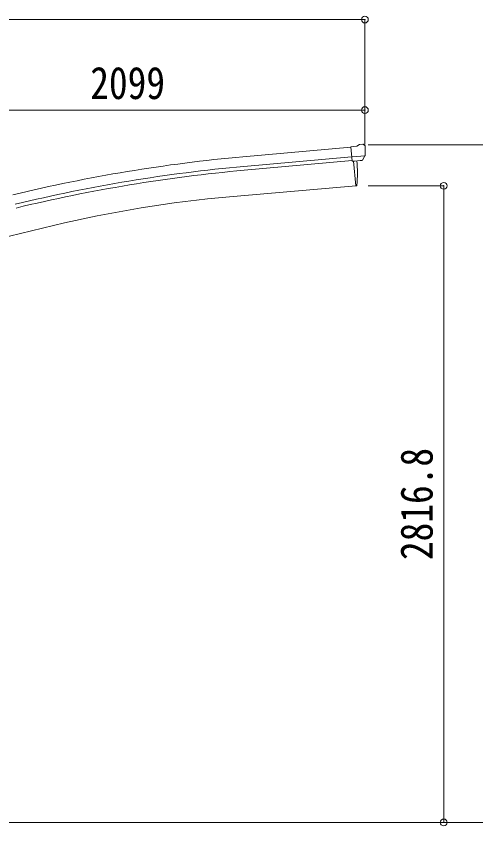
# Model space of a CAD drawing. Units: millimetres at full size, sheet at 1:30. Extents: x -8385 to 8479, y -5853 to 5787.
# Drawn here: x -2050 to -18, y -2898 to 684 of the extents above; entities that cross this region are included whole.
import ezdxf
from ezdxf.enums import TextEntityAlignment as Align

# ---------------------------------------------------------------- set-up
doc = ezdxf.new("R2010")
doc.units = ezdxf.units.MM
doc.header["$LTSCALE"] = 30
doc.header["$PDMODE"] = 32
doc.header["$PDSIZE"] = 30
for name, color, linetype, lineweight in [('0-0_0', 7, 'Continuous', 9), ('0-1_本体', 4, 'Continuous', 9), ('0-2_部品', 7, 'Continuous', 9), ('0-A_寸法', 6, 'Continuous', 9)]:
    doc.layers.add(name, color=color, linetype=linetype, lineweight=lineweight)
doc.styles.add('ＭＳ ゴシック', font='')
doc.styles.get('ＭＳ ゴシック').set_extended_font_data('MS Gothic')

msp = doc.modelspace()

# ---------------------------------------------------------------- linework, layer by layer
at = {"layer": '0-0_0'}
msp.add_line((-2473.26, -2882.99), (-463.91, -2882.99), dxfattribs=at)
at = {"layer": '0-1_本体'}
for p, q in [((-570.42, 105.37), (-1047.36, 62.32)), ((-566.72, 62.53), (-1043.5, 19.54)), ((-565.19, 45.55), (-1041.97, 2.56)), ((-557.89, 42.94), (-548.34, -66.2)), ((-548.34, -66.2), (-1106.21, -115)), ((-2473.26, -383.11), (-1884.48, -241.75))]:
    msp.add_line(p, q, dxfattribs=at)
msp.add_lwpolyline([(-557.89, 42.94), (-548.34, -66.2), (-545.79, -65.88)], dxfattribs=at)
for centre, radius, start, end in [((-422.76, -6864.13), 6954.55, 95.15276, 103.65276), ((-1241.25, -11.38), 700, 355.76043, 4.54658), ((-422.76, -6864.13), 6911.6, 95.15276, 103.65276), ((-422.76, -6864.13), 6894.55, 95.15276, 103.65276), ((-546.16, -62.91), 3, 277, 355.76043), ((-642.53, -5414.81), 5320.05, 95, 103.5)]:
    msp.add_arc(centre, radius, start, end, dxfattribs=at)
at = {"layer": '0-2_部品'}
for p, q in [((-544, 109.31), (-570.56, 106.99)), ((-544, 109.31), (-532.28, 116.08)), ((-517.37, 117.66), (-531.04, 116.47)), ((-508.24, 111.91), (-513.72, 116.51)), ((-507.18, 109.87), (-507.06, 108.53)), ((-564.91, 42.32), (-570.56, 106.99)), ((-507.7, 67.02), (-566.62, 61.87)), ((-554.94, 43.2), (-564.91, 42.32)), ((-521.34, 46.14), (-529.04, 45.46)), ((-518.95, 47.53), (-508.02, 66.47))]:
    msp.add_line(p, q, dxfattribs=at)
for points in [[(-554.94, 43.2), (-554.67, 43.13), (-529.3, 45.35), (-529.04, 45.46)], [(-507.63, 67.65), (-507.91, 66.67), (-508.02, 66.47)]]:
    msp.add_lwpolyline(points, dxfattribs=at)
for centre, radius, start, end in [((-530.78, 113.48), 3, 95, 120), ((-516.94, 112.68), 5, 50.00648, 94.99352), ((-708.69, 90.89), 202.4, 353.4085, 5)]:
    msp.add_arc(centre, radius, start, end, dxfattribs=at)
for centre, major_axis, ratio, start_param, end_param in [((-502.85, 113.91), (-15.35, 3.44), 0.101033, 5.9751426, 5.9753737), ((-510.17, 109.61), (2.71, -1.31), 0.997474, 0.5366567, 1.3225652), ((-521.61, 49.13), (1.62, -2.54), 0.997631, 5.8041905, 5.8929484), ((-521.68, 49.24), (-3.5, 2.17), 0.650902, 2.1145521, 2.1873627), ((-521.55, 49.04), (1.62, -2.54), 0.997631, 5.965759, 6.7621801)]:
    msp.add_ellipse(centre, major_axis=major_axis, ratio=ratio, start_param=start_param, end_param=end_param, dxfattribs=at)
at = {"layer": '0-A_寸法'}
for p, q in [((-4722.26, 669.35), (-508.26, 669.35)), ((-508.26, 669.35), (-508.26, 268.85)), ((-508.26, 268.85), (-2607.26, 268.85)), ((-508.26, 268.85), (-508.26, 116.26)), ((187.34, 115.57), (-494.08, 115.57)), ((-159.77, -66.2), (-494.08, -66.2)), ((-159.77, -2882.99), (-159.77, -66.2)), ((-159.77, -2882.99), (-494.08, -2882.99)), ((187.34, -2882.99), (-463.91, -2882.99))]:
    msp.add_line(p, q, dxfattribs=at)
for p in [(-508.26, 669.35), (-508.26, 268.85), (-159.77, -66.2), (-159.77, -2882.99)]:
    msp.add_point(p, dxfattribs=at)

# ---------------------------------------------------------------- texts
at = {"layer": '0-A_寸法', "color": 7, "style": 'ＭＳ ゴシック', "width": 0.85}
msp.add_text('2099', height=143, dxfattribs=at).set_placement((-1722.76, 274.85), align=Align.BOTTOM_LEFT)
msp.add_text('2816.8', height=143, rotation=90, dxfattribs=at).set_placement((-165.77, -1722.09), align=Align.BOTTOM_LEFT)

doc.saveas('drawing.dxf')
